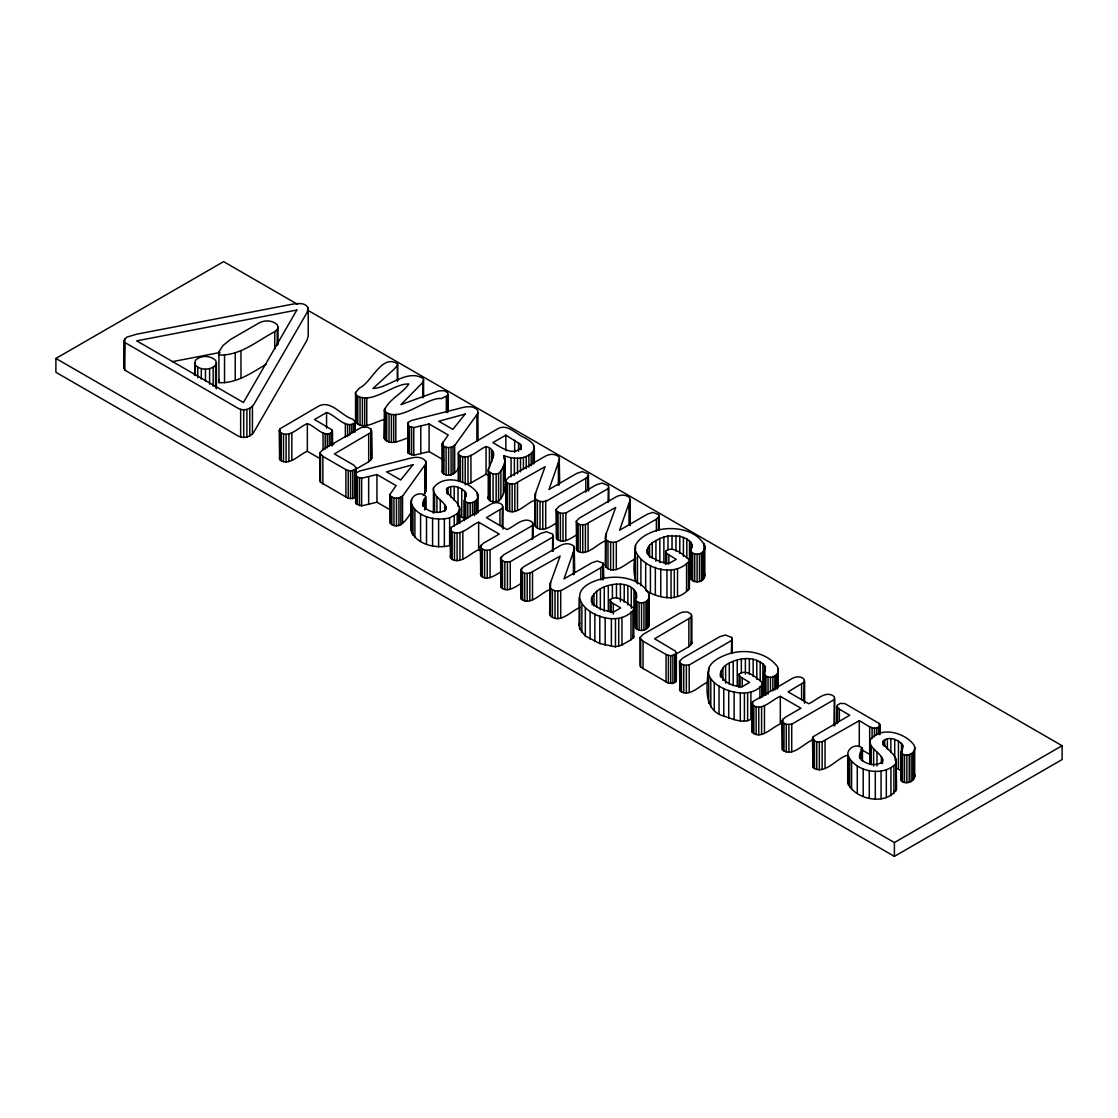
<?xml version="1.0" encoding="UTF-8"?>
<svg xmlns="http://www.w3.org/2000/svg" width="1118" height="1118" viewBox="0 0 1118 1118"><rect width="100%" height="100%" fill="white"/><g stroke="black" fill="none" stroke-linecap="round" stroke-linejoin="round"><path stroke-width="1.5" d="M355.566 392.502L355.552 394.64C370.938 406.379 392.935 383.167 408.769 384.019C402.41 393.774 388.128 399.601 384.285 410.725C398.399 424.784 427.118 396.471 441.428 398.595L447.717 395.395L447.619 392.67L444.321 390.685L438.843 390.867L400.929 404.646L422.884 382.328L423.582 379.785L422.87 378.345C407.12 368.647 388.84 387.932 372.937 388.491L394.277 369.038L397.561 365.334L397.491 363.839C381.783 353.316 371.288 383.083 359.535 387.946L355.566 392.502L355.552 422.311C363.951 430.989 376.738 420.494 385.892 419.222M355.552 422.311L355.566 420.158M459.722 509.459L457.206 513.763L449.632 517.858L449.632 545.528C436.188 549.05 415.868 544.648 411.019 530.212L411.019 502.541C410.851 495.554 420.172 491.012 425.343 495.833L425.776 496.923C415.477 508.466 437.669 517.145 445.565 509.57L446.166 507.977C444.251 500.165 432.345 497.035 433.477 487.951C443.776 473.711 467.995 480.279 477.246 492.814C481.299 500.291 469.853 506.174 464.571 500.976L466.052 493.22C462.475 487.406 451.281 483.353 446.334 489.307L448.262 493.793L456.759 502.485L459.526 507.237L459.722 523.28M870.07 763.608L870.167 740.074C880.467 725.834 904.686 732.402 913.937 744.937C917.99 752.414 906.544 758.297 901.262 753.099L902.743 745.329C899.165 739.529 887.971 735.476 883.024 741.43L883.024 744.881M900.828 752.135L901.262 780.755C906.544 785.954 917.99 780.071 913.937 772.608M458.296 453.014L458.701 454.523C467.673 462.181 478.085 449.52 486.064 446.557C499.76 450.177 489.67 462.67 488.231 471.125L493.08 474.186L498.586 473.571C502.904 469.043 506.496 461.86 504.022 455.627C513.623 459.582 527.948 459.903 533.957 449.911C535.815 443.986 528.982 440.352 524.845 437.823C516.432 434.623 507.446 423.037 497.622 428.851L459.177 451.42L458.296 453.014L458.296 480.67M504.889 460.728C503.296 473.906 509.417 490.69 498.586 501.227L493.08 501.856L490.173 500.794L488.231 498.796L488.259 496.602M591.408 598.591C592.191 608.555 605.369 610.414 613.013 612.371L620.672 607.954L611.141 602.225L610.107 599.681C618.002 593.84 627.729 603.776 633.822 608.346L633.794 609.492C611.364 637.707 545.472 593.448 602.127 578.733C618.338 574.736 641.383 578.16 649.237 594.58C650.704 602.057 639.943 605.621 635.569 600.268C641.397 575.323 590.681 581.779 591.408 602.057M579.11 597.655L579.11 625.325L579.795 628.945L585.329 635.96L599.779 643.563L615.473 646.805L621.957 644.974L630.985 639.762L633.794 637.148L633.137 634.954M646.861 591.17C660.109 598.717 678.458 601.973 689.373 588.515L689.387 587.369M408.461 437.753C401.306 439.807 389.93 446.767 384.285 438.396L384.913 408.252M634.689 549.022C641.355 568.894 674.769 578.397 689.373 560.859L689.387 559.713C683.294 555.143 673.581 545.207 665.671 551.048L666.705 553.592L676.236 559.321L668.592 563.738L660.221 561.767L650.187 556.652L648.188 554.528L646.973 549.958L649.544 545.179L652.255 542.789L659.83 538.429L667.977 535.955L679.786 536.165L686.843 538.918L691.162 542.523L692.084 545.794L690.896 549.93L691.134 579.292C694.921 583.778 703.963 582.171 704.829 575.91L704.801 545.947C696.947 529.527 673.902 526.103 657.691 530.1C649.125 532.839 639.692 536.919 635.429 545.388C635.373 557.309 631.432 571.494 636.757 582.702M764.251 673.008L764.488 674.699C769.785 681.253 782.069 674.433 777.303 666.482C765.62 651.067 742.226 648.16 725.023 655.232C677.34 674.224 745.259 709.734 762.728 683.923L762.742 682.777C756.662 678.221 746.936 668.271 739.04 674.112L740.06 676.656L749.591 682.399L741.947 686.815C718.944 685.25 711.663 666.747 737.237 660.011C744.77 657.733 753.28 658.027 760.198 661.982C762.294 663.295 764.53 664.805 765.313 667.292C763.622 676.418 764.391 686.089 764.251 695.48M883.024 741.43L884.953 745.916L893.45 754.608L896.217 759.36L896.412 789.238C886.588 806.26 853.9 799.705 847.71 782.334L847.71 754.664C847.556 747.676 856.863 743.121 862.034 747.956L862.467 749.046C852.168 760.589 874.36 769.268 882.256 761.679L882.857 760.1C880.984 753.001 871.942 750.192 870.07 742.855M521.184 445.872L521.072 447.312C513.539 456.955 500.501 446.893 492.898 442.602L505.853 435.126L520.541 444.419L521.184 449.324M556.135 523.154C550.391 526.885 541.629 532.797 535.438 526.494L534.683 524.705L534.893 494.994L545.095 466.653L514.811 483.773L509.682 483.996L506.091 481.914L505.713 480.488L508.55 477.428L544.899 456.451C549.162 453.768 555.492 453.335 559.182 457.192L559.671 482.976M534.683 524.705L534.893 494.994M580.06 607.409C571.41 610.652 560.188 624.361 550.461 615.892L549.707 614.103L549.916 584.379L560.118 556.051L529.834 573.171L524.719 573.394L521.114 571.298L520.736 569.873L523.587 566.826L559.936 545.836C564.185 543.166 570.515 542.733 574.219 546.59L574.694 572.374M549.707 614.103L549.916 584.379M635.625 558.776C626.974 562.019 615.752 575.728 606.04 567.259L605.285 565.47L605.495 535.746L615.697 507.418L585.413 524.538L580.284 524.761L576.692 522.665L576.315 521.24L579.152 518.193L615.501 497.203C619.763 494.533 626.094 494.1 629.783 497.957L630.273 525.474M411.019 530.212L411.564 499.564M579.11 625.325L579.613 622.894M634.689 576.692L635.429 573.059M588.683 490.886L588.306 473.92L582.268 471.628L577 473.305L548.98 489.488L559.671 458.771M574.694 548.169L564.017 578.886L592.037 562.703L597.305 561.012L603.329 563.318L603.72 578.551M659.285 529.918L658.907 514.685L652.87 512.379L647.601 514.07L619.582 530.253L630.273 499.536M390.21 509.878L376.948 502.22L361.645 505.867L355.985 503.645L355.859 473.152L359.409 471.069L405.974 459.33C412.249 457.569 421.039 455.152 425.734 461.259L425.944 491.291L423.289 495.512M355.482 502.22L355.859 500.808M443.818 460.113L429.088 451.602L413.772 455.25L408.112 453.028L407.986 422.534L411.536 420.452L458.101 408.713C464.375 406.952 473.166 404.52 477.861 410.641L478.071 440.674M407.623 451.602L409.23 449.087M124.098 340.711L126.586 337.203L136.508 334.24L292.217 304.208C297.374 303.495 305.717 302.112 308.219 308.261L308.219 335.931L306.933 340.375L254.918 430.262C252.095 436.551 244.199 439.332 238.148 435.992L124.853 370.142L124.098 368.381L124.098 340.711L124.853 342.485L124.853 370.142M124.098 368.381L124.587 338.88M355.985 503.645L356.181 467.799L353.749 465.102L334.408 453.922L370.91 432.47L371.246 429.34L367.375 427.104L362.008 427.342L359.144 428.627L322.864 449.562L319.762 452.93L319.762 480.6L320.531 482.235L348.243 498.321L352.715 498.53L355.831 496.727M675.999 681.575L675.677 651.291L654.575 638.769L691.078 617.318L691.413 614.187L687.542 611.951L682.176 612.189L679.311 613.461L643.032 634.409L639.929 637.777L639.929 665.448L640.698 667.083L668.41 683.168L672.882 683.377L675.999 681.575L676.348 680.303L676.348 652.646M879.796 734.819L879.447 723.57L844.887 703.613L840.401 703.39L837.158 705.248L836.795 723.779M308.219 308.261L306.933 312.705L254.918 402.606C252.095 408.895 244.199 411.676 238.148 408.336L124.853 342.485M354.755 431.506L355.105 421.696L352.715 419.152C341.801 416.203 330.914 399.447 318.532 406.169L280.059 428.767L279.248 430.388L279.696 459.568C288.821 467.128 299.247 454.243 307.352 451.309L320.209 458.729M332.172 445.998L331.892 429.829L314.507 419.516L326.568 412.556C335.344 414.568 345.085 429.619 354.755 422.856M549.916 612.049L550.587 582.226M900.828 779.805L901.667 777.178L901.667 749.521M635.317 598.563L635.569 627.925C639.356 632.411 648.384 630.804 649.251 624.543L649.237 594.58M690.896 549.93L691.134 551.635C695.508 556.988 706.283 553.424 704.801 545.947M895.686 791.418L896.412 761.582M194.518 374.893L195.329 360.401C200.583 355.147 210.338 355.147 215.606 360.401L216.417 362.791L216.417 388.729M215.606 387.666L215.606 365.195L216.417 362.791M277.208 345.183L277.208 329.628L278.019 327.225L277.208 324.835C272.638 320.153 264.966 319.972 259.362 322.781L230.448 339.481L222.915 345.602L218.89 351.779L218.974 382.649C236.597 383.6 251.648 372.769 266.084 364.342M356.768 468.68L368.688 461.79L371.707 458.506L371.707 430.849M502.15 527.263L502.485 505.112C499.355 501.786 494.058 502.192 490.397 504.386L451.057 527.472L450.205 529.08L450.61 558.245C459.875 565.904 470.44 552.809 478.658 549.846L481.606 551.551M532.294 539.477L532.629 522.511C524.314 515.3 514.392 526.564 507.041 529.583L486.442 517.69L502.15 508.243M552.474 551.118L552.809 534.166L546.367 531.707L540.721 533.454L503.603 554.877L500.571 558.161L500.99 587.327C507.488 593.518 516.223 586.209 522.05 582.911M608.052 502.485L608.388 485.533L601.945 483.074L596.285 484.821L559.168 506.244L556.149 509.529L556.568 538.694C562.466 544.466 570.753 538.471 576.133 535.131M675.44 654.393L688.856 646.637L691.874 643.353L691.874 615.697M731.41 652.702L731.745 637.47L725.303 635.01L719.643 636.757L682.525 658.181L679.506 661.465L679.926 690.631C689.387 698.331 700.008 684.831 708.407 681.924M803.814 701.419L804.149 679.269C801.005 675.943 795.709 676.348 792.047 678.556L752.721 701.629L751.869 703.236L752.274 732.402C761.54 740.074 772.105 726.98 780.322 724.003L780.322 696.346C772.105 699.309 761.54 712.404 752.274 704.745L751.869 703.236M833.958 725.736L834.294 696.668C825.964 689.457 816.056 700.72 808.691 703.753L788.092 691.86L803.814 682.399M411.494 511.555C407.791 518.375 399.182 531.385 390.308 523.378L390.042 494.31L396.107 485.617L376.948 474.563L361.645 478.211L357.355 477.162L355.482 474.563M458.604 467.785C456.06 473.962 447.759 478.183 442.435 472.76L442.183 443.692L448.234 435L429.088 423.946L413.772 427.593L409.481 426.531L407.623 423.946M442.183 471.349L443.133 469.448L443.133 441.792M279.248 458.059L280.059 456.424L280.059 428.767M500.571 585.818L501.395 584.197L501.395 556.526M679.506 689.135L680.331 687.5M847.374 755.237C836.767 757.892 824.693 775.906 812.954 767.437L812.506 738.271L813.317 736.636L849.764 715.213L839.352 709.203L836.795 706.478M812.506 765.928L813.317 764.307L813.317 736.636M390.042 494.31L390.308 495.721C394.249 499.844 401.893 498.614 404.464 493.485L425.944 463.621M442.183 443.692L442.435 445.104C446.375 449.226 454.02 447.997 456.591 442.868L478.071 413.003M549.958 589.577C541.322 592.219 530.798 606.487 521.114 598.969L521.547 568.363M450.205 556.736L451.057 555.129L451.057 527.472M501.87 571.256C496.029 574.596 487.252 581.849 480.754 575.644L480.349 546.478L483.423 543.222L499.257 534.083L478.658 522.19C470.44 525.153 459.875 538.247 450.61 530.575L450.205 529.08M480.349 574.149L481.201 572.542L481.201 544.871M751.869 730.906L752.721 729.299L752.721 701.629M813.918 739.417C804.429 742.226 793.025 757.99 782.404 749.801L781.999 720.635L785.074 717.379L800.921 708.239L780.322 696.346M534.683 497.035L535.438 498.838C538.918 502.457 544.662 502.331 548.728 499.774L585.776 478.378L588.683 475.318M549.707 586.433L550.461 588.222C553.941 591.855 559.699 591.729 563.751 589.158L600.813 567.776L603.72 564.716M605.285 537.8L606.04 539.589C609.52 543.222 615.263 543.096 619.33 540.525L656.378 519.143L659.285 516.083M847.71 754.664C854.18 771.741 883.136 777.415 895.686 763.748M319.762 452.93L322.864 456.326L345.909 469.63L350.549 471.055L355.831 469.071M639.929 637.777L643.032 641.173L666.076 654.477L670.716 655.903L675.999 653.918M812.506 738.271L812.954 739.781L816.769 741.989L822.149 741.765L859.281 720.705C865.122 723.248 873.186 731.997 879.796 726.183M194.518 362.791L195.329 365.195C200.583 370.435 210.338 370.435 215.606 365.195M218.89 351.779L218.974 354.993C240.16 355.943 257.14 340.878 274.762 331.669L277.208 329.628M279.248 430.388L279.696 431.897C288.821 439.472 299.247 426.573 307.352 423.652C314.927 425.679 323.745 438.466 332.172 432.163M532.294 525.642L490.075 550.014L484.611 550.21L480.754 547.988L480.349 546.478M608.052 488.664L565.82 513.036L560.384 513.246L556.568 511.038L556.149 509.529M552.474 537.297L510.255 561.669L504.819 561.879L500.99 559.671L500.571 558.161M731.41 640.6L689.191 664.972L683.741 665.182L679.926 662.974L679.506 661.465M833.958 699.798L791.726 724.171L786.275 724.38L782.404 722.144L781.999 720.635M308.205 310.469L1062.1 745.72L1062.1 759.555L894.4 856.374L55.9 372.28L55.9 358.445L223.6 261.626L297.626 304.362M465.2 457.08L465.2 484.737L470.93 482.962L486.064 474.214L489.404 476.156M505.713 480.488L506.091 509.57C515.775 517.103 526.285 502.82 534.921 500.179M576.315 521.24L576.692 550.336C586.377 557.854 596.886 543.586 605.523 540.944M55.9 358.445L894.4 842.553L1062.1 745.72M708.043 672.1C706.492 688.283 703.977 710.503 723.779 716.079C732.22 718.846 742.226 723.737 750.877 719.405L750.877 691.749M411.019 502.541C415.868 516.991 436.188 521.393 449.632 517.858M172.452 361.645L220.162 352.463M459.26 515.552L464.822 518.878M895.951 767.675L901.513 771.001L901.513 743.33M330.9 442.728L333.793 444.391M860.762 749.228L869.692 754.384L869.692 726.714M689.526 568.405L691.162 570.194M762.895 691.483L765.313 694.949M635.597 618.827L633.962 617.038L633.962 589.382M675.677 678.947L676.348 680.303M691.413 641.844L691.874 643.353M371.707 458.506L371.246 429.34M896.412 789.238L896.217 759.36M425.944 491.291L425.734 461.259M218.89 379.435L218.974 382.649M704.829 575.91L703.949 571.074L703.949 543.418M649.237 622.237L649.251 624.543M914.692 747.229L914.678 776.996M914.007 751.156L914.007 778.813M912.791 752.693L912.791 780.35M911.142 753.923L911.142 781.58M909.227 754.678L909.227 782.334M906.866 754.999L906.866 782.656M904.49 754.804L904.49 782.46M902.743 745.329L902.743 748.794M902.492 754.049L902.492 781.706M901.262 753.099L901.262 780.755M898.453 741.136L898.453 768.793M895.197 757.054L895.197 760.519M894.707 739.445L894.707 756.732M894.4 842.553L894.4 856.374M893.897 765.872L893.897 793.542M890.864 738.635L890.864 752.456M890.934 767.968L890.934 795.625M887.385 738.677L887.385 749.06M886.322 769.981L886.322 797.651M884.701 739.571L884.701 746.489M883.569 740.451L883.569 745.636M882.507 758.409L882.507 763.594M881.403 756.676L881.403 763.594M881.054 771.127L881.054 798.783M880.145 724.925L880.145 733.576M879.447 723.57L879.447 733.953M878.496 727.273L878.496 734.191M876.987 752.232L876.987 766.054M876.596 728.014L876.596 734.931M875.296 771.308L875.296 798.979M874.43 728.209L874.43 736.86M873.605 748.794L873.605 766.082M872.096 727.79L872.096 738.173M871.257 745.72L871.257 764.74M870.167 740.074L870.167 764.279M869.273 770.484L869.273 798.154M863.194 768.639L863.194 796.309M862.467 749.046L862.467 761.148M862.244 750.29L862.244 760.673M862.034 747.956L862.034 760.058M861.391 751.729L861.391 760.366M859.574 755.027L859.574 758.479M859.281 720.705L859.281 746.642M857.282 765.788L857.282 793.459M851.581 761.735L851.581 789.406M849.68 759.695L849.68 787.351M848.408 757.627L848.408 785.297M839.352 709.203L839.352 721.306M837.494 707.82L837.494 723.374M834.755 698.177L834.755 725.848M825.056 740.465L825.056 768.122M822.149 741.765L822.149 769.422M819.34 742.24L819.34 769.897M816.769 741.989L816.769 769.645M814.505 741.094L814.505 768.765M812.954 739.781L812.954 767.437M804.611 680.778L804.611 703.25M801.592 684.062L801.592 699.63M791.726 724.171L791.726 751.841M788.903 724.646L788.903 752.302M786.275 724.38L786.275 752.037M783.984 723.472L783.984 751.128M782.866 719.028L782.866 722.494M782.404 722.144L782.404 749.801M778.17 669.011L778.184 686.871M777.527 673.357L777.527 688.912M776.353 675.034L776.353 688.87M774.858 676.236L774.858 690.072M772.859 677.005L772.859 690.84M770.456 677.229L770.456 691.064M768.038 676.935L768.038 694.222M765.984 676.124L765.984 695.144M765.313 667.292L765.313 670.744M764.53 665.587L764.488 695.452M764.474 705.486L764.474 733.156M762.895 663.812L762.742 696.612M762.071 681.728L762.071 695.564M761.833 685.18L761.833 697.283M761.582 706.772L761.582 734.442M760.198 661.982L760.198 681.002M759.919 686.536L759.919 698.638M758.759 707.233L758.759 734.903M756.788 660.347L756.788 679.353M756.131 706.967L756.131 734.638M753.839 706.073L753.839 733.729M753.141 659.229L753.141 676.516M752.274 704.745L752.274 732.402M749.34 658.642L749.34 674.21M747.649 693.202L747.649 720.858M745.385 658.572L745.385 674.126M744.406 693.565L744.406 721.236M742.212 678.123L742.212 686.773M741.346 659.019L741.346 672.854M740.312 693.132L740.312 720.803M740.06 676.656L740.06 687.025M739.04 674.112L738.97 687.43M737.237 660.011L737.237 685.949M734.121 691.874L734.121 719.531M733.184 661.507L733.184 685.711M732.206 638.979L732.206 652.814M731.745 637.47L731.745 653.038M729.285 663.463L729.285 684.216M728.712 690.337L728.712 717.994M725.624 665.867L725.624 683.154M723.779 688.409L723.779 716.079M722.899 668.257L722.899 680.359M721.138 670.646L721.138 677.564M720.341 673.036L720.341 676.488M719.042 685.977L719.042 713.633M714.262 682.735L714.262 710.405M710.81 679.297L710.81 706.953M708.784 668.452L708.784 671.918M708.714 675.719L708.714 703.39M704.158 550.294L704.158 577.95M702.998 551.957L702.998 579.627M701.503 553.158L701.503 580.829M699.491 553.941L699.491 581.598M697.101 554.165L697.101 581.835M694.683 553.871L694.683 581.528M692.629 553.047L692.629 580.717M691.944 544.214L691.944 547.68M691.162 542.523L691.134 579.292M691.078 617.318L691.078 644.974M689.526 540.749L689.373 588.515M689.191 664.972L689.191 692.643M688.856 618.981L688.856 646.637M688.478 562.102L688.478 589.773M686.843 538.918L686.843 557.938M686.55 563.458L686.55 591.129M686.368 665.448L686.368 693.104M683.741 665.182L683.741 692.853M683.419 537.269L683.419 556.289M681.435 664.26L681.435 691.93M679.926 662.974L679.926 690.631M679.786 536.165L679.786 553.452M677.522 568.671L677.522 596.341M675.971 535.578L675.971 551.132M674.755 654.994L674.755 682.651M674.294 570.138L674.294 597.795M672.882 655.721L672.882 683.377M672.03 535.508L672.03 549.329M671.052 570.501L671.052 598.172M670.716 655.903L670.716 683.573M668.844 555.059L668.844 563.696M668.41 655.511L668.41 683.168M667.977 535.955L667.977 549.79M666.957 570.068L666.957 597.725M666.705 553.592L666.705 563.961M666.076 654.477L666.076 682.134M665.671 551.048L665.615 564.366M663.882 536.933L663.882 562.871M660.752 568.796L660.752 596.467M659.83 538.429L659.83 562.634M658.474 517.592L658.474 529.694M656.378 519.143L656.378 531.246M655.931 540.399L655.931 561.152M655.344 567.259L655.344 594.93M652.255 542.789L652.255 558.357M650.424 565.345L650.424 593.001M649.544 545.179L649.544 557.281M648.594 598.927L648.594 626.583M647.783 547.568L647.783 554.486M647.434 600.59L647.434 628.26M646.973 549.958L646.973 553.424M645.924 601.791L645.924 629.462M645.673 562.899L645.673 590.57M643.926 602.574L643.926 630.231M643.032 641.173L643.032 668.83M641.522 602.798L641.522 630.468M640.907 559.671L640.907 585.608M640.698 639.426L640.698 667.083M639.105 602.504L639.105 630.161M637.456 556.219L637.456 583.889M637.064 601.68L637.064 629.35M636.505 594.427L636.505 597.892M636.38 592.847L636.38 598.046M635.597 591.156L635.597 598.074M635.569 600.268L635.569 627.925M635.429 545.388L635.359 580.312M633.822 608.346L633.794 637.148M632.914 610.735L632.914 638.406M631.279 587.551L631.279 608.29M630.985 612.091L630.985 639.762M629.853 501.409L629.853 525.614M629.001 503.631L629.001 524.37M627.855 585.902L627.855 604.922M624.221 584.798L624.221 602.085M621.957 617.304L621.957 644.974M620.406 584.211L620.406 601.498M618.729 618.771L618.729 646.428M616.465 584.141L616.465 597.962M616.298 541.909L616.298 569.579M615.473 619.134L615.473 646.805M613.391 542.468L613.391 570.138M613.279 603.692L613.279 614.061M612.412 584.588L612.412 598.423M611.378 618.701L611.378 646.358M611.141 602.225L611.141 612.594M610.624 542.216L610.624 569.887M610.107 599.681L610.107 611.784M608.849 487.043L608.849 500.878M608.318 585.566L608.318 611.504M607.982 541.14L607.982 568.81M606.152 533.593L606.152 537.045M606.04 539.589L606.04 567.259M605.187 617.429L605.187 645.1M604.265 587.062L604.265 611.266M603.329 563.318L603.329 578.872M602.895 566.225L602.895 580.046M600.813 567.776L600.813 579.879M600.352 589.032L600.352 609.785M599.779 615.892L599.779 643.563M596.691 591.422L596.691 606.99M594.86 613.978L594.86 641.634M593.979 593.812L593.979 605.914M592.219 596.201L592.219 604.852M590.108 611.532L590.108 639.203M588.096 523.35L588.096 551.006M587.872 476.827L587.872 490.662M585.776 478.378L585.776 492.213M585.413 524.538L585.413 552.194M585.329 608.304L585.329 635.96M582.757 524.985L582.757 552.641M581.877 604.852L581.877 632.522M580.284 524.761L580.284 552.418M579.795 601.288L579.795 628.945M578.16 523.923L578.16 551.593M576.692 522.665L576.692 550.336M574.219 546.59L574.275 574.247M573.422 552.264L573.422 574.736M565.82 513.036L565.82 540.693M563.011 513.511L563.011 541.168M560.719 590.542L560.719 618.212M560.384 513.246L560.384 540.902M559.252 460.644L559.252 484.849M558.399 462.866L558.399 485.338M558.078 512.323L558.078 539.994M557.812 591.101L557.812 618.771M556.568 511.038L556.568 538.694M555.045 590.849L555.045 618.52M553.284 535.676L553.284 551.23M552.418 589.773L552.418 617.443M550.461 588.222L550.461 615.892M545.696 501.144L545.696 528.814M542.789 501.716L542.789 529.373M540.022 501.451L540.022 529.121M537.381 500.375L537.381 528.045M535.55 492.828L535.55 496.28M535.438 498.838L535.438 526.494M534.334 447.969L534.334 461.804M534.027 446.026L534.027 461.58M533.957 449.911L533.957 463.746M533.104 524.021L533.104 537.856M532.881 451.784L532.881 463.886M532.517 571.983L532.517 599.639M531.176 453.545L531.176 465.647M529.834 573.171L529.834 600.827M528.898 455.11L528.898 467.212M527.179 573.618L527.179 601.274M526.215 456.451L526.215 468.554M524.719 573.394L524.719 601.051M523.42 457.416L523.42 469.518M522.595 572.556L522.595 600.226M521.114 571.298L521.114 598.969M520.736 569.873L520.736 597.543M520.541 444.419L520.541 449.604M520.513 458.017L520.513 471.852M518.584 442.686L518.584 451.323M517.508 458.254L517.508 473.822M517.494 482.585L517.494 510.255M514.811 483.773L514.811 511.443M514.657 440.212L514.657 452.315M514.364 458.128L514.364 475.416M512.156 484.22L512.156 511.89M511.08 457.653L511.08 476.673M510.255 561.669L510.255 589.326M509.682 483.996L509.682 511.653M507.558 483.158L507.558 510.828M507.432 562.144L507.432 589.801M506.091 481.914L506.091 509.57M505.853 435.126L505.853 450.694M504.833 458.031L504.833 480.502M504.819 561.879L504.819 589.535M504.022 455.627L504.022 459.093M503.407 466.36L503.407 494.016M502.96 506.622L502.96 529.094M502.499 560.957L502.499 588.627M500.99 559.671L500.99 587.327M500.878 471.083L500.878 498.754M499.928 509.906L499.928 525.46M498.586 473.571L498.586 501.227M496.154 474.298L496.154 501.954M493.625 452.818L493.625 456.284M493.08 474.186L493.08 501.856M492.94 451.309L492.94 458.226M491.557 449.925L491.557 462.027M490.173 473.124L490.173 500.794M490.075 550.014L490.075 577.685M489.404 448.486L489.404 467.506M488.887 472.159L488.887 499.83M488.259 468.945L488.231 498.796M487.238 550.475L487.238 578.146M486.064 446.557L486.064 474.214M484.611 550.21L484.611 577.88M482.319 549.315L482.319 576.972M480.754 547.988L480.754 575.644M478.658 522.19L478.658 549.846M478.001 495.106L477.987 512.771M477.246 492.814L477.246 496.28M477.316 499.033L477.316 512.869M476.897 415.281L476.897 441.205M476.1 500.571L476.1 514.392M474.451 501.8L474.451 515.622M472.537 502.555L472.537 514.657M470.93 455.292L470.93 482.962M470.175 502.876L470.175 516.698M467.995 456.605L467.995 484.262M467.799 502.681L467.799 518.235M466.052 493.22L466.052 496.671M465.801 501.926L465.801 519.213M464.822 491.207L464.822 499.858M464.571 500.976L464.571 519.996M464.138 500.012L464.138 520.764M462.824 531.329L462.824 559M462.628 456.815L462.628 482.752M461.762 489.013L461.762 516.67M460.35 455.906L460.35 481.844M459.931 532.615L459.931 560.272M459.526 507.237L459.526 522.805M458.995 511.625L458.995 522.008M458.701 454.523L458.701 480.461M458.017 487.322L458.017 506.342M457.206 513.763L457.206 524.132M457.094 533.076L457.094 560.733M454.677 445.216L454.677 472.886M454.467 532.811L454.467 560.481M454.174 486.512L454.174 500.333M454.243 515.845L454.243 526.215M452.986 446.613L452.986 474.27M452.175 531.902L452.175 559.573M451.085 447.326L451.085 474.982M450.68 486.554L450.68 496.937M450.61 530.575L450.61 558.245M448.625 447.563L448.625 475.22M448.136 394.039L448.136 411.326M447.997 487.448L447.997 494.366M447.717 395.395L447.717 412.696M446.879 488.328L446.879 493.513M446.334 396.569L446.334 412.137M446.096 447.284L446.096 474.94M445.816 506.286L445.816 509.738M444.712 504.553L444.712 511.471M444.349 519.004L444.349 546.66M443.958 446.445L443.958 474.116M442.435 445.104L442.435 472.76M440.296 500.109L440.296 512.212M438.605 519.185L438.605 546.856M436.914 496.671L436.914 512.226M434.567 493.597L434.567 512.617M433.477 487.951L433.379 513.218M432.582 518.361L432.582 546.031M429.088 423.946L429.088 451.602M426.503 516.516L426.503 544.186M425.776 496.923L425.776 509.025M425.553 498.181L425.553 508.55M424.77 465.899L424.77 493.555M424.7 499.606L424.7 509.976M423.582 379.785L423.582 397.072M422.884 382.328L422.884 397.882M422.884 502.904L422.884 506.356M420.787 426.126L420.787 453.796M420.592 513.665L420.592 541.336M414.89 509.612L414.89 537.283M413.772 427.593L413.772 455.25M412.989 507.572L412.989 535.229M411.717 505.504L411.717 533.174M411.62 427.411L411.62 455.082M409.481 426.531L409.481 454.201M407.986 422.534L408.112 453.028M402.55 495.833L402.55 523.504M400.859 497.231L400.859 524.901M398.944 497.943L398.944 525.6M397.561 365.334L397.561 380.889M397.491 363.839L397.491 381.126M396.485 498.181L396.485 525.837M395.828 414.331L395.828 441.987M393.955 497.901L393.955 525.558M393.704 414.722L393.704 442.393M391.831 497.063L391.831 524.733M391.398 414.806L391.398 442.462M390.308 495.721L390.308 523.378M389.036 414.401L389.036 442.071M386.702 413.38L386.702 441.051M384.997 412.095L384.997 439.751M384.326 409.412L384.285 438.396M376.948 474.563L376.948 502.22M370.91 432.47L370.91 460.127M368.688 434.133L368.688 461.79M368.661 476.743L368.661 504.414M366.774 397.701L366.774 425.371M364.72 398.05L364.72 425.72M362.414 398.092L362.414 425.748M361.645 478.211L361.645 505.867M360.052 397.687L360.052 425.343M359.479 478.029L359.479 505.699M357.802 396.708L357.802 424.365M357.355 477.162L357.355 504.819M356.363 395.674L356.363 423.345M356.181 467.799L356.181 472.984M355.105 421.696L355.105 432.079M354.588 470.147L354.588 497.803M353.554 423.876L353.554 432.512M352.715 470.874L352.715 498.53M351.779 424.574L351.779 433.225M350.549 471.055L350.549 498.726M349.766 424.784L349.766 435.154M348.243 470.664L348.243 498.321M347.6 424.407L347.6 436.509M345.909 469.63L345.909 497.286M345.364 423.401L345.364 437.236M332.507 431.031L332.507 444.866M331.892 429.829L331.892 443.664M330.97 433.169L330.97 445.271M329.223 433.854L329.223 445.956M327.267 434.036L327.267 447.871M326.568 412.556L326.568 428.11M325.184 433.672L325.184 449.226M323.06 432.722L323.06 450.009M322.864 456.326L322.864 483.982M320.531 454.579L320.531 482.235M307.352 423.652L307.352 451.309M291.826 432.61L291.826 460.267M288.919 433.91L288.919 461.566M286.11 434.371L286.11 462.041M283.511 434.105L283.511 461.776M281.247 433.225L281.247 460.882M279.696 431.897L279.696 459.568M278.019 327.225L278.019 344.512M274.762 331.669L274.762 348.97M252.43 406.114L252.43 433.77M249.775 408.336L249.775 435.992M246.896 409.481L246.896 437.152M243.71 409.761L243.71 437.431M240.971 350.745L240.971 378.401M240.649 409.342L240.649 436.998M235.241 352.715L235.241 380.386M224.536 355.035L224.536 382.705M213.161 367.235L213.161 386.255M209.611 368.647L209.611 384.201M205.46 369.122L205.46 381.224M201.31 368.647L201.31 379.016M197.76 367.235L197.76 377.618M195.329 365.195L195.329 375.564M296.843 310.035L243.444 402.508L136.675 340.864L296.843 310.035M413.045 464.669L400.705 479.999L386.618 471.866L413.045 464.669M465.172 414.051L452.832 429.382L438.759 421.248L465.172 414.051"/></g></svg>
